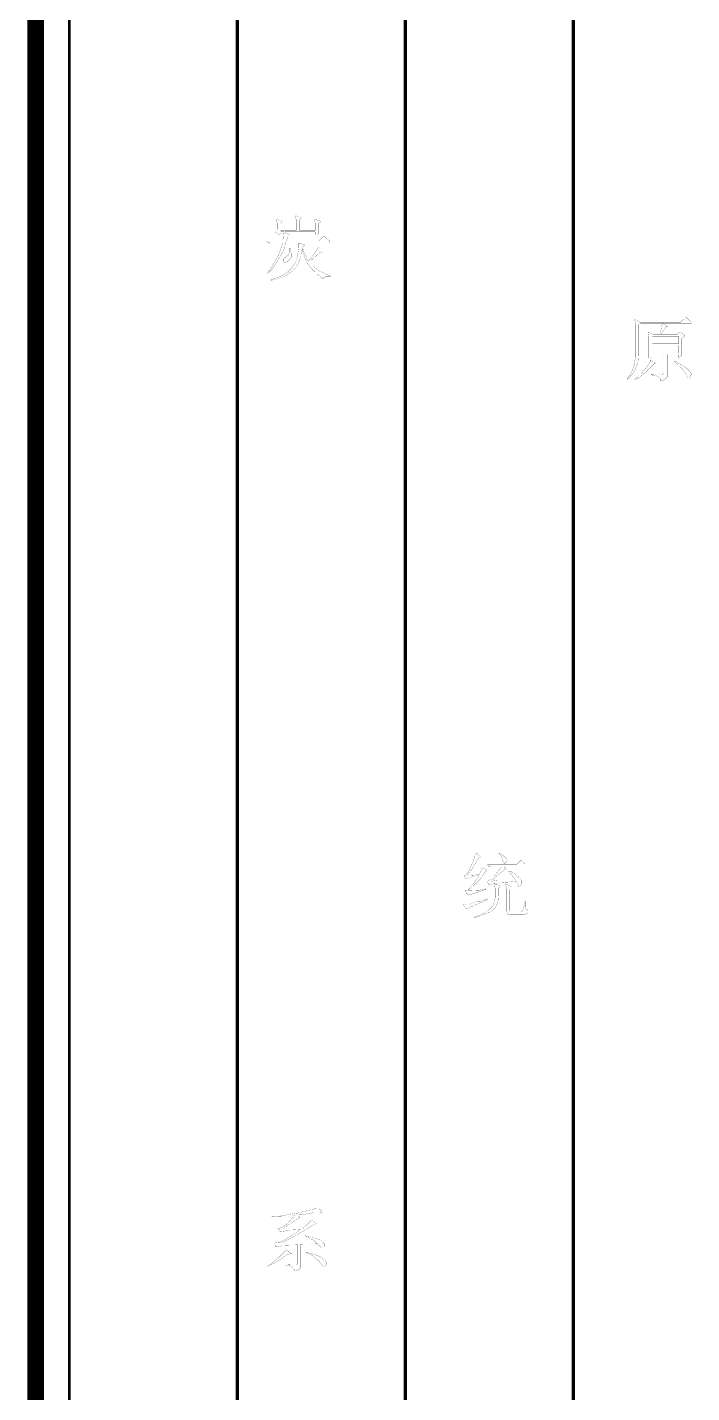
# Model space of a CAD drawing. Extents: x 94 to 452, y -72 to 1042.
# Drawn here: x 93.7 to 133.3, y 145.3 to 226.6 of the extents above; entities that cross this region are included whole.
import ezdxf

# ---------------------------------------------------------------- set-up
doc = ezdxf.new("R2010")
doc.units = 0
doc.header["$MEASUREMENT"] = 0
doc.layers.add('TREE_LAYER', color=7, linetype='Continuous')

msp = doc.modelspace()

# ---------------------------------------------------------------- linework, layer by layer
at = {"layer": 'TREE_LAYER'}
for points, const_width, elevation in [([(94.22612, 13.086307), (94.22612, 93.001716), (94.22612, 848.485862)], 1, 2891.008799), ([(96.22612, 848.485862), (96.22612, 93.001716), (96.22612, 93.001716), (96.22612, 13.086307)], 0.15, 2875.008799), ([(106.22612, 324.946668), (106.22612, 93.001716)], 0.2, 231.944952), ([(116.22612, 324.946668), (116.22612, 99.210443)], 0.2, 225.736226), ([(126.22612, 324.946668), (126.22612, 99.210443)], 0.2, 225.736226), ([(109.693233, 215.355589), (109.677547, 215.355589), (109.677547, 215.339903), (109.724606, 215.120295), (109.724606, 214.477158), (109.70892, 214.477158), (108.799116, 214.477158), (108.799116, 214.477158), (108.799116, 214.900687), (108.924606, 214.979119), (108.924606, 214.979119), (108.924606, 215.026177), (108.548135, 215.151668), (108.595194, 214.916374), (108.595194, 214.524217), (108.469704, 214.398726), (108.673626, 214.226177), (108.720684, 214.226177), (108.799116, 214.304609), (108.799116, 214.38304), (108.799116, 214.398726), (109.003037, 214.398726), (109.003037, 214.38304), (108.971665, 214.069315), (108.971665, 214.053628), (108.971665, 214.022256), (108.924606, 213.943825), (108.924606, 213.849707), (108.924606, 213.849707), (107.967743, 213.849707), (108.093233, 213.724217), (108.124606, 213.724217), (108.171665, 213.771275), (108.924606, 213.771275), (108.924606, 213.755589), (108.924606, 213.724217), (108.861861, 213.551668), (108.861861, 213.535981), (108.799116, 213.363432), (108.799116, 213.347746), (108.673626, 213.018334), (108.642253, 212.955589), (108.406959, 212.53206), (108.375586, 212.453628), (108.250096, 212.265393), (108.093233, 212.061472), (107.967743, 211.888923), (107.999116, 211.888923), (108.312841, 212.186962), (108.501077, 212.469315), (108.78343, 212.939903), (108.799116, 212.986962), (108.924606, 213.175197), (108.940292, 213.237942), (109.003037, 213.379119), (109.097155, 213.724217), (109.112841, 213.755589), (109.112841, 213.771275), (111.732449, 213.771275), (111.732449, 213.849707), (111.5599, 213.975197), (111.387351, 214.147746), (111.355979, 214.147746), (111.057939, 213.849707), (109.144214, 213.849707), (109.128528, 213.849707), (109.222645, 214.100687), (109.348135, 214.226177), (109.128528, 214.304609), (109.050096, 214.38304), (109.065782, 214.398726), (110.838331, 214.398726), (110.854018, 214.38304), (110.854018, 214.226177), (110.948135, 214.226177), (111.010881, 214.25755), (111.057939, 214.304609), (111.057939, 214.900687), (111.18343, 214.979119), (111.18343, 214.979119), (111.18343, 215.026177), (110.806959, 215.151668), (110.854018, 214.916374), (110.854018, 214.477158), (110.838331, 214.477158), (109.928528, 214.477158), (109.928528, 214.477158), (109.928528, 215.104609), (110.054018, 215.18304), (110.054018, 215.18304), (110.054018, 215.230099), (109.693233, 215.355589), (109.693233, 215.355589)], 0.01, 133), ([(109.975586, 213.724217), (109.881469, 213.724217), (109.881469, 213.45755), (109.803037, 212.955589), (109.803037, 212.924217), (109.677547, 212.547746), (109.552057, 212.390883), (109.473626, 212.265393), (109.254018, 212.045785), (108.893233, 211.794805), (108.595194, 211.669315), (108.579508, 211.669315), (108.218724, 211.543825), (108.218724, 211.512452), (108.422645, 211.543825), (109.03441, 211.747746), (109.552057, 212.092844), (109.567743, 212.10853), (109.803037, 212.422256), (109.881469, 212.594805), (110.006959, 212.955589), (110.022645, 213.096766), (110.054018, 213.237942), (110.054018, 213.269315), (110.132449, 213.520295), (110.226567, 213.598726), (110.257939, 213.598726), (109.975586, 213.724217), (109.975586, 213.724217)], 0.01, 133), ([(109.379508, 213.426177), (109.348135, 213.426177), (109.348135, 213.253628), (109.254018, 213.018334), (109.097155, 212.892844), (108.971665, 212.767354), (108.971665, 212.641864), (109.003037, 212.594805), (109.097155, 212.594805), (109.222645, 212.641864), (109.348135, 212.767354), (109.426567, 212.877158), (109.426567, 213.128138), (109.410881, 213.20657), (109.379508, 213.426177), (109.379508, 213.426177)], 0.01, 133), ([(111.057939, 213.473236), (110.63441, 212.845785), (110.446175, 212.65755), (110.430488, 212.673236), (110.399116, 212.735981), (110.179508, 213.222256), (110.132449, 213.394805), (110.101077, 213.316374), (110.101077, 213.300687), (110.257939, 212.814413), (110.446175, 212.453628), (110.665782, 212.186962), (111.010881, 211.85755), (111.261861, 211.637942), (111.355979, 211.637942), (111.512841, 211.763432), (111.763822, 211.763432), (111.763822, 211.794805), (111.5599, 211.841864), (111.057939, 212.092844), (110.7599, 212.343825), (110.477547, 212.626177), (110.477547, 212.641864), (110.555979, 212.641864), (111.104998, 213.143825), (111.214802, 213.175197), (111.30892, 213.175197), (111.30892, 213.222256), (111.057939, 213.473236), (111.057939, 213.473236)], 0.01, 133), ([(132.928169, 209.321418), (132.88111, 209.321418), (132.598757, 209.023379), (130.214444, 209.023379), (129.869346, 209.195928), (129.916404, 208.913575), (129.916404, 206.921418), (129.837973, 206.497888), (129.837973, 206.466516), (129.712483, 206.105732), (129.586993, 205.886124), (129.414444, 205.65083), (129.414444, 205.603771), (129.712483, 205.90181), (129.869346, 206.137104), (129.900718, 206.199849), (129.994836, 206.45083), (130.010522, 206.497888), (130.088953, 206.717496), (130.10464, 206.905732), (130.10464, 206.921418), (130.10464, 206.95279), (130.120326, 207.109653), (130.120326, 208.897888), (130.167385, 208.944947), (131.500718, 208.944947), (131.500718, 208.929261), (131.469346, 208.678281), (131.469346, 208.646908), (131.375228, 208.333182), (131.375228, 208.317496), (131.422287, 208.317496), (131.751698, 208.741026), (131.845816, 208.772398), (131.532091, 208.929261), (131.516404, 208.944947), (131.532091, 208.944947), (133.257581, 208.944947), (133.257581, 209.023379), (133.100718, 209.148869), (132.928169, 209.321418), (132.928169, 209.321418)], 0.01, 135), ([(130.669346, 208.442986), (130.669346, 208.442986), (130.669346, 208.411614), (130.716404, 208.160633), (130.716404, 206.890045), (130.794836, 206.890045), (130.873267, 206.937104), (130.920326, 206.984163), (130.920326, 207.093967), (130.920326, 207.109653), (131.579149, 207.109653), (131.594836, 207.093967), (131.594836, 205.980241), (131.500718, 205.886124), (131.328169, 205.886124), (131.328169, 205.90181), (131.15562, 205.90181), (131.108561, 205.917496), (130.936012, 205.933182), (130.936012, 205.933182), (130.873267, 205.933182), (130.873267, 205.886124), (131.139934, 205.839065), (131.343855, 205.729261), (131.422287, 205.635143), (131.422287, 205.556712), (131.516404, 205.556712), (131.626208, 205.603771), (131.798757, 205.760633), (131.798757, 207.093967), (131.798757, 207.109653), (132.457581, 207.109653), (132.473267, 207.093967), (132.473267, 206.937104), (132.520326, 206.937104), (132.63013, 206.968477), (132.677189, 207.015535), (132.677189, 208.066516), (132.834051, 208.17632), (132.849738, 208.192006), (132.849738, 208.239065), (132.598757, 208.442986), (132.551698, 208.442986), (132.379149, 208.270437), (130.998757, 208.270437), (130.669346, 208.442986), (130.669346, 208.442986)], 0.01, 135), ([(130.951698, 208.192006), (130.967385, 208.192006), (132.457581, 208.192006), (132.473267, 208.192006), (132.473267, 207.737104), (132.457581, 207.737104), (130.920326, 207.737104), (130.920326, 207.737104), (130.920326, 208.144947), (130.951698, 208.192006), (130.951698, 208.192006)], 0.01, 135), ([(130.920326, 207.642986), (130.920326, 207.642986), (132.457581, 207.642986), (132.473267, 207.642986), (132.473267, 207.188084), (132.457581, 207.188084), (130.920326, 207.188084), (130.920326, 207.188084), (130.920326, 207.642986), (130.920326, 207.642986)], 0.01, 135), ([(130.794836, 206.764555), (130.794836, 206.764555), (130.794836, 206.686124), (130.794836, 206.670437), (130.590914, 206.356712), (130.339934, 206.058673), (129.869346, 205.603771), (129.916404, 205.603771), (129.932091, 205.603771), (130.136012, 205.729261), (130.35562, 205.917496), (130.528169, 206.042986), (131.045816, 206.560633), (131.124247, 206.560633), (131.061502, 206.623379), (130.888953, 206.717496), (130.794836, 206.764555), (130.794836, 206.764555)], 0.01, 135), ([(132.300718, 206.686124), (132.222287, 206.686124), (132.473267, 206.482202), (132.724247, 206.215535), (132.849738, 206.058673), (132.928169, 205.90181), (133.0066, 205.682202), (133.100718, 205.682202), (133.226208, 205.886124), (133.226208, 205.980241), (133.147777, 206.090045), (132.88111, 206.356712), (132.50464, 206.560633), (132.300718, 206.686124), (132.300718, 206.686124)], 0.01, 135), ([(120.43552, 177.453881), (120.262971, 176.95192), (120.184539, 176.795057), (119.980618, 176.324469), (119.839441, 176.15192), (119.729637, 176.120547), (119.808069, 175.900939), (120.56101, 176.15192), (120.074735, 176.120547), (119.996304, 176.120547), (119.933559, 176.120547), (119.933559, 176.120547), (119.980618, 176.246038), (120.184539, 176.481332), (120.56101, 177.124469), (120.6865, 177.2029), (120.6865, 177.249959), (120.56101, 177.32839), (120.43552, 177.453881), (120.43552, 177.453881)], 0.01, 134), ([(121.784539, 177.453881), (121.768853, 177.453881), (121.862971, 177.359763), (121.972775, 177.187214), (121.988461, 177.140155), (122.019833, 176.998979), (122.113951, 176.82643), (122.145324, 176.82643), (122.270814, 176.95192), (122.270814, 177.030351), (122.270814, 177.046038), (122.192382, 177.155841), (122.019833, 177.32839), (121.784539, 177.453881), (121.784539, 177.453881)], 0.01, 134), ([(120.81199, 176.575449), (120.81199, 176.575449), (120.780618, 176.512704), (120.56101, 176.02643), (120.388461, 175.775449), (120.13748, 175.446038), (119.980618, 175.273489), (119.980618, 175.242116), (120.090422, 175.320547), (120.655127, 175.869567), (120.93748, 176.27741), (121.031598, 176.371528), (121.110029, 176.4029), (120.906108, 176.52839), (120.81199, 176.575449), (120.81199, 176.575449)], 0.01, 134), ([(123.117873, 176.998979), (123.070814, 176.998979), (122.819833, 176.747998), (121.110029, 176.747998), (121.23552, 176.622508), (121.266892, 176.622508), (121.313951, 176.653881), (121.972775, 176.653881), (121.972775, 176.653881), (121.517873, 176.073489), (121.345324, 175.900939), (121.110029, 175.775449), (121.188461, 175.524469), (121.282578, 175.571528), (121.596304, 175.649959), (121.643363, 175.649959), (121.659049, 175.665645), (121.800225, 175.665645), (121.815912, 175.681332), (121.862971, 175.681332), (121.862971, 175.681332), (121.910029, 175.681332), (121.910029, 175.681332), (122.019833, 175.697018), (122.019833, 175.697018), (122.066892, 175.697018), (122.066892, 175.697018), (122.176696, 175.712704), (122.223755, 175.712704), (122.2865, 175.712704), (122.396304, 175.72839), (122.443363, 175.72839), (122.443363, 175.744077), (122.804147, 175.775449), (122.819833, 175.759763), (122.913951, 175.6029), (122.945324, 175.493096), (122.992382, 175.446038), (123.023755, 175.446038), (123.149245, 175.6029), (123.149245, 175.775449), (123.070814, 175.900939), (122.929637, 176.057802), (122.741402, 176.198979), (122.53748, 176.324469), (122.474735, 176.340155), (122.380618, 176.371528), (122.364931, 176.371528), (122.521794, 176.167606), (122.741402, 175.900939), (122.788461, 175.822508), (122.772775, 175.822508), (121.690422, 175.822508), (121.690422, 175.822508), (121.61199, 175.806822), (121.392382, 175.775449), (121.36101, 175.775449), (121.36101, 175.791136), (121.36101, 175.822508), (121.706108, 176.120547), (122.051206, 176.4029), (122.145324, 176.497018), (122.239441, 176.497018), (122.066892, 176.653881), (122.082578, 176.653881), (123.400225, 176.653881), (123.400225, 176.747998), (123.117873, 176.998979), (123.117873, 176.998979)], 0.01, 134), ([(121.533559, 175.618587), (121.517873, 175.618587), (121.517873, 175.587214), (121.564931, 175.383292), (121.564931, 174.771528), (121.4865, 174.42643), (121.4865, 174.395057), (121.392382, 174.269567), (121.172775, 174.049959), (120.93748, 173.893096), (120.6865, 173.767606), (120.310029, 173.642116), (120.310029, 173.610743), (120.357088, 173.610743), (120.843363, 173.767606), (120.953167, 173.814665), (121.172775, 173.893096), (121.439441, 174.065645), (121.564931, 174.191136), (121.643363, 174.347998), (121.73748, 174.598979), (121.753167, 174.8029), (121.753167, 174.818587), (121.753167, 174.865645), (121.753167, 174.865645), (121.768853, 174.959763), (121.768853, 175.022508), (121.768853, 175.367606), (121.894343, 175.446038), (121.894343, 175.446038), (121.894343, 175.493096), (121.533559, 175.618587), (121.533559, 175.618587)], 0.01, 134), ([(122.192382, 175.618587), (122.192382, 175.618587), (122.192382, 175.587214), (122.239441, 175.336234), (122.239441, 174.018587), (122.317873, 173.814665), (122.427676, 173.767606), (123.321794, 173.767606), (123.33748, 173.783292), (123.447284, 173.846038), (123.525716, 173.940155), (123.525716, 174.018587), (123.400225, 174.144077), (123.368853, 174.269567), (123.368853, 174.567606), (123.321794, 174.567606), (123.321794, 174.473489), (123.274735, 174.191136), (123.274735, 174.144077), (123.196304, 174.018587), (123.117873, 173.940155), (122.521794, 173.940155), (122.443363, 174.018587), (122.443363, 175.273489), (122.568853, 175.398979), (122.568853, 175.446038), (122.364931, 175.524469), (122.192382, 175.618587), (122.192382, 175.618587)], 0.01, 134), ([(121.141402, 174.740155), (120.655127, 174.567606), (120.545324, 174.567606), (120.027676, 174.395057), (119.839441, 174.395057), (119.682578, 174.363685), (119.76101, 174.269567), (119.808069, 174.12839), (119.808069, 174.112704), (120.090422, 174.238194), (120.310029, 174.316626), (121.094343, 174.661724), (121.141402, 174.693096), (121.141402, 174.740155), (121.141402, 174.740155)], 0.01, 134), ([(121.015912, 175.320547), (120.623755, 175.242116), (120.43552, 175.242116), (120.43552, 175.22643), (120.294343, 175.22643), (120.294343, 175.210743), (120.247284, 175.210743), (120.106108, 175.195057), (120.059049, 175.195057), (119.933559, 175.242116), (119.8865, 175.195057), (119.808069, 175.195057), (119.808069, 175.195057), (119.855127, 175.069567), (119.980618, 174.944077), (120.968853, 175.273489), (121.015912, 175.273489), (121.015912, 175.320547), (121.015912, 175.320547)], 0.01, 134), ([(111.010881, 156.355589), (110.650096, 156.230099), (110.618724, 156.230099), (109.787351, 156.026177), (109.740292, 156.026177), (108.752057, 155.853628), (108.673626, 155.853628), (108.673626, 155.853628), (108.595194, 155.837942), (108.375586, 155.80657), (108.344214, 155.80657), (108.971665, 155.837942), (108.971665, 155.837942), (109.112841, 155.837942), (109.112841, 155.837942), (109.254018, 155.837942), (109.254018, 155.853628), (109.395194, 155.853628), (109.395194, 155.853628), (109.473626, 155.853628), (109.614802, 155.885001), (109.630488, 155.885001), (109.206959, 155.414413), (108.893233, 155.179119), (108.626567, 155.100687), (108.752057, 154.928138), (109.144214, 154.975197), (109.332449, 155.022256), (109.410881, 155.022256), (109.410881, 155.022256), (109.928528, 155.053628), (109.928528, 155.053628), (109.9599, 155.053628), (109.70892, 154.849707), (109.426567, 154.677158), (109.301077, 154.598726), (108.830488, 154.316374), (108.799116, 154.300687), (108.767743, 154.300687), (108.752057, 154.300687), (108.673626, 154.300687), (108.469704, 154.269315), (108.422645, 154.269315), (108.422645, 154.253628), (108.501077, 154.049707), (108.548135, 154.018334), (108.955979, 154.096766), (109.03441, 154.096766), (109.050096, 154.096766), (109.363822, 154.112452), (109.363822, 154.128138), (109.442253, 154.128138), (109.442253, 154.128138), (109.520684, 154.128138), (109.520684, 154.128138), (109.771665, 154.143825), (109.771665, 154.143825), (109.803037, 154.143825), (109.803037, 153.014413), (109.724606, 152.920295), (109.552057, 152.920295), (109.536371, 152.935981), (109.316763, 152.951668), (109.316763, 152.951668), (109.097155, 152.967354), (109.097155, 152.920295), (109.348135, 152.888923), (109.552057, 152.763432), (109.630488, 152.669315), (109.630488, 152.590883), (109.724606, 152.590883), (109.850096, 152.637942), (110.006959, 152.794805), (110.006959, 154.159511), (110.022645, 154.159511), (110.101077, 154.159511), (110.101077, 154.175197), (110.179508, 154.175197), (110.179508, 154.175197), (110.257939, 154.175197), (110.273626, 154.175197), (110.352057, 154.175197), (110.352057, 154.190883), (110.430488, 154.190883), (110.430488, 154.190883), (110.50892, 154.190883), (110.524606, 154.190883), (110.603037, 154.190883), (110.603037, 154.20657), (110.979508, 154.222256), (111.230488, 153.971275), (111.30892, 153.971275), (111.387351, 154.049707), (111.387351, 154.222256), (111.230488, 154.394805), (110.948135, 154.520295), (110.932449, 154.520295), (110.697155, 154.598726), (110.587351, 154.614413), (110.555979, 154.630099), (110.493233, 154.630099), (110.289312, 154.677158), (110.257939, 154.677158), (110.603037, 154.488923), (110.650096, 154.473236), (110.854018, 154.347746), (110.932449, 154.269315), (110.916763, 154.269315), (108.893233, 154.269315), (108.893233, 154.269315), (109.755979, 154.724217), (110.414802, 155.116374), (110.728528, 155.320295), (110.744214, 155.320295), (110.822645, 155.351668), (110.932449, 155.398726), (110.681469, 155.602648), (110.63441, 155.602648), (110.289312, 155.25755), (110.101077, 155.100687), (108.971665, 155.100687), (108.971665, 155.100687), (109.175586, 155.273236), (109.928528, 155.759511), (109.928528, 155.775197), (109.928528, 155.80657), (109.818724, 155.900687), (109.818724, 155.900687), (109.818724, 155.916374), (110.069704, 155.93206), (110.791273, 156.05755), (111.104998, 156.05755), (111.261861, 156.026177), (111.230488, 156.151668), (111.010881, 156.355589), (111.010881, 156.355589)], 0.01, 133), ([(109.097155, 153.845785), (109.097155, 153.845785), (109.097155, 153.798726), (108.657939, 153.359511), (108.375586, 153.124217), (108.250096, 153.045785), (108.046175, 152.888923), (108.532449, 153.10853), (108.830488, 153.296766), (109.097155, 153.516374), (109.301077, 153.594805), (109.426567, 153.594805), (109.426567, 153.641864), (109.379508, 153.641864), (109.222645, 153.798726), (109.097155, 153.845785), (109.097155, 153.845785)], 0.01, 133), ([(110.289312, 153.720295), (110.257939, 153.720295), (110.681469, 153.516374), (110.979508, 153.265393), (111.120684, 153.124217), (111.355979, 152.841864), (111.43441, 152.841864), (111.450096, 152.85755), (111.512841, 152.967354), (111.512841, 153.092844), (111.43441, 153.218334), (111.18343, 153.422256), (111.120684, 153.453628), (110.869704, 153.547746), (110.744214, 153.579119), (110.477547, 153.673236), (110.430488, 153.688923), (110.289312, 153.720295), (110.289312, 153.720295)], 0.01, 133)]:
    msp.add_lwpolyline(points, dxfattribs=dict(at, const_width=const_width, elevation=elevation))

doc.saveas('drawing.dxf')
